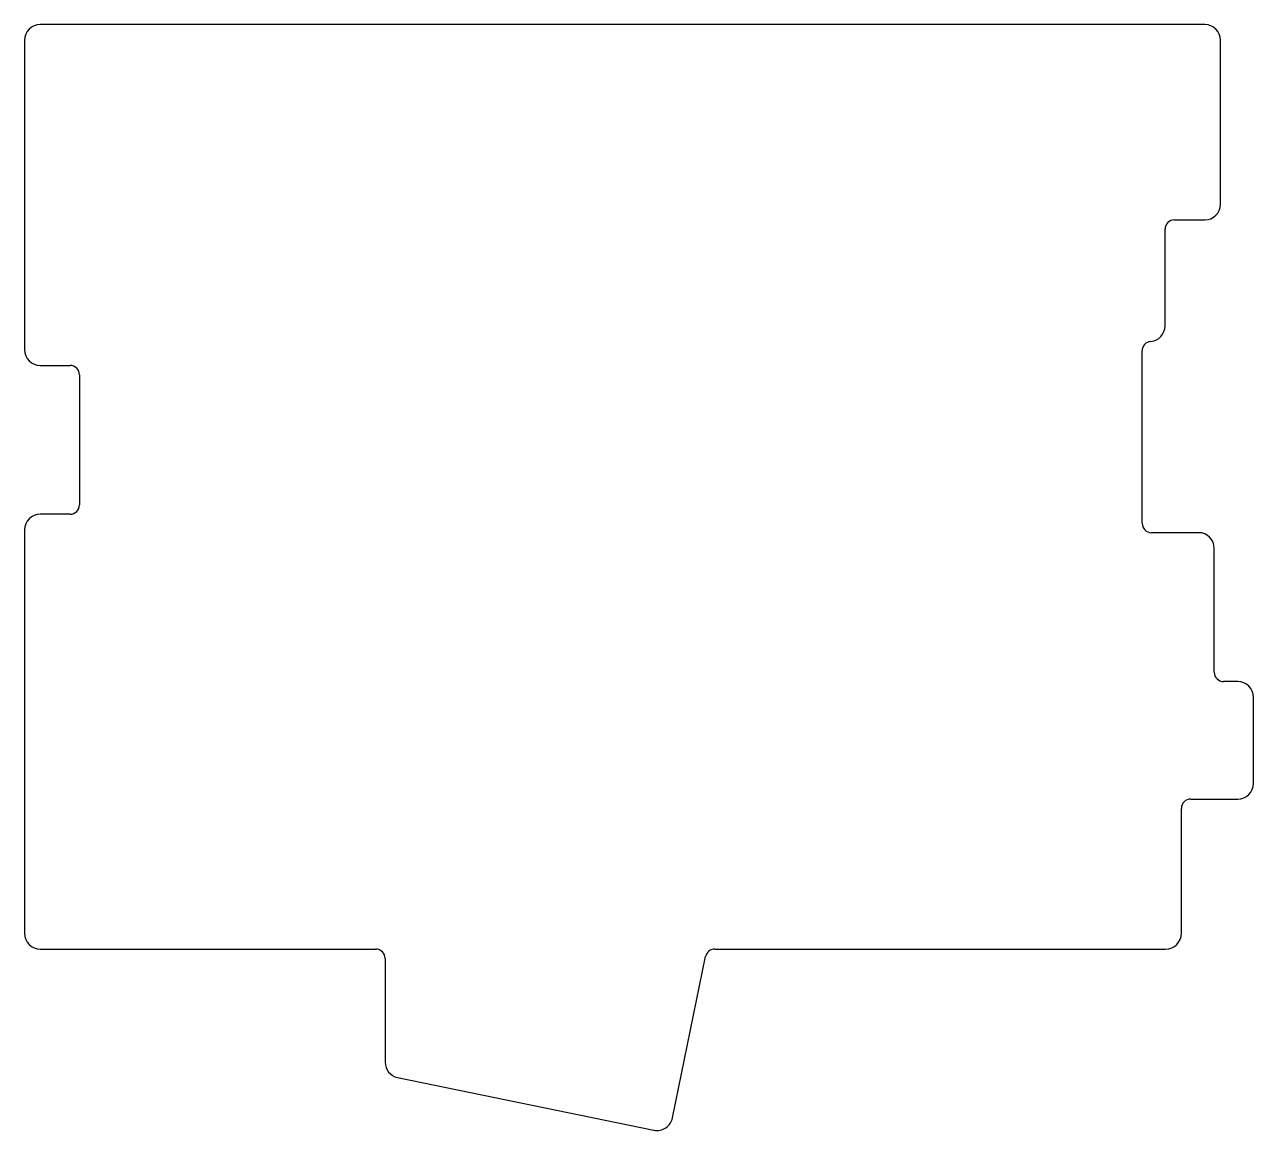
# Model space of a CAD drawing. Header units: millimetres. Extents: x -214 to -57, y -137 to 4.
import ezdxf

# ---------------------------------------------------------------- set-up
doc = ezdxf.new("R2010")
doc.units = ezdxf.units.MM
doc.layers.get('0').update_dxf_attribs({"linetype": 'CONTINUOUS'})

msp = doc.modelspace()

# ---------------------------------------------------------------- linework, layer by layer
for p, q in [((-63.13, 4.37), (-211.73, 4.37)), ((-213.73, 2.37), (-213.73, -37.13)), ((-61.13, -18.56), (-61.13, 2.37)), ((-68.21, -34.08), (-68.21, -21.76)), ((-67.01, -20.56), (-63.13, -20.56)), ((-71.13, -59.28), (-71.13, -37.27)), ((-211.73, -39.13), (-207.93, -39.13)), ((-206.73, -40.33), (-206.73, -56.93)), ((-207.93, -58.13), (-211.73, -58.13)), ((-213.73, -60.13), (-213.73, -111.63)), ((-63.93, -60.48), (-69.93, -60.48)), ((-61.93, -78.28), (-61.93, -62.48)), ((-58.93, -79.48), (-60.73, -79.48)), ((-56.93, -92.48), (-56.93, -81.48)), ((-64.93, -94.48), (-58.93, -94.48)), ((-66.13, -111.63), (-66.13, -95.68)), ((-211.73, -113.63), (-168.93, -113.63)), ((-125.65, -113.63), (-68.13, -113.63)), ((-167.73, -114.83), (-167.73, -128.06)), ((-131.06, -135.18), (-126.83, -114.59)), ((-166.13, -130.02), (-133.42, -136.73))]:
    msp.add_line(p, q)
for centre, radius, start, end in [((-211.73, 2.37), 2, 90, 180), ((-63.13, 2.37), 2, 0, 90), ((-63.13, -18.56), 2, -90, 0), ((-67.01, -21.76), 1.2, 90, 180), ((-70.21, -34.08), 2, -84.9802, 0), ((-211.73, -37.13), 2, 180, 270), ((-69.93, -37.27), 1.2, 95.0198, 180), ((-207.93, -40.33), 1.2, 0, 90), ((-207.93, -56.93), 1.2, -90, 0), ((-211.73, -60.13), 2, 90, 180), ((-69.93, -59.28), 1.2, 180, 270), ((-63.93, -62.48), 2, 0, 90), ((-60.73, -78.28), 1.2, 180, 270), ((-58.93, -81.48), 2, 0, 90), ((-58.93, -92.48), 2, -90, 0), ((-64.93, -95.68), 1.2, 90, 180), ((-211.73, -111.63), 2, 180, 270), ((-68.13, -111.63), 2, 270, 360), ((-168.93, -114.83), 1.2, 0, 90), ((-125.65, -114.83), 1.2, 90, 168.4), ((-165.73, -128.06), 2, 180, 258.4), ((-133.01, -134.78), 2, 258.4, 348.4)]:
    msp.add_arc(centre, radius, start, end)

doc.saveas('drawing.dxf')
